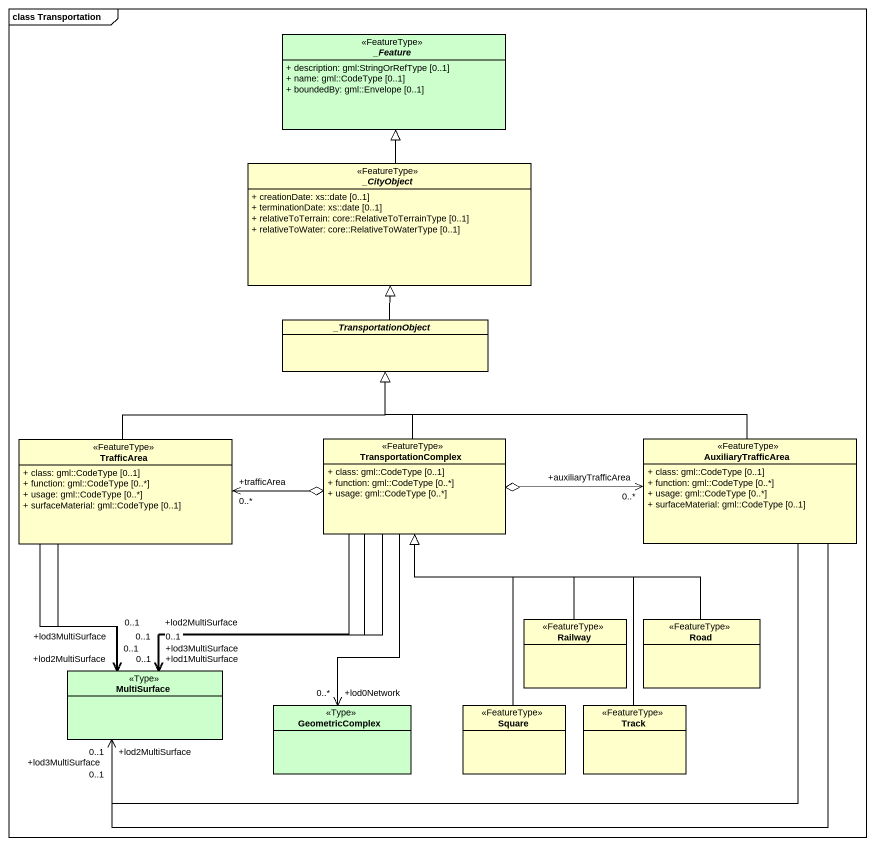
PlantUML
@startuml
mainframe class Transportation
hide circle
hide empty members
skinparam classAttributeIconSize 0
abstract class "_Feature" as Feature <<FeatureType>> #CCFFCC {
  + description: gml:StringOrRefType [0..1]
  + name: gml::CodeType [0..1]
  + boundedBy: gml::Envelope [0..1]
}
abstract class "_CityObject" as CityObject <<FeatureType>> #FFFFCC {
  + creationDate: xs::date [0..1]
  + terminationDate: xs::date [0..1]
  + relativeToTerrain: core::RelativeToTerrainType [0..1]
  + relativeToWater: core::RelativeToWaterType [0..1]
}
abstract class "_TransportationObject" as TransportationObject #FFFFCC
class TrafficArea <<FeatureType>> #FFFFCC {
  + class: gml::CodeType [0..1]
  + function: gml::CodeType [0..*]
  + usage: gml::CodeType [0..*]
  + surfaceMaterial: gml::CodeType [0..1]
}
class TransportationComplex <<FeatureType>> #FFFFCC {
  + class: gml::CodeType [0..1]
  + function: gml::CodeType [0..*]
  + usage: gml::CodeType [0..*]
}
class AuxiliaryTrafficArea <<FeatureType>> #FFFFCC {
  + class: gml::CodeType [0..1]
  + function: gml::CodeType [0..*]
  + usage: gml::CodeType [0..*]
  + surfaceMaterial: gml::CodeType [0..1]
}
class Railway <<FeatureType>> #FFFFCC
class Road <<FeatureType>> #FFFFCC
class MultiSurface <<Type>> #CCFFCC
class GeometricComplex <<Type>> #CCFFCC
class Square <<FeatureType>> #FFFFCC
class Track <<FeatureType>> #FFFFCC
CityObject -up-|> Feature
TransportationObject -up-|> CityObject
TrafficArea -right-|> TransportationObject
TrafficArea "+trafficArea\n0..*" <-right-o TransportationComplex
TransportationComplex -up-|> TransportationObject
AuxiliaryTrafficArea -left-|> TransportationObject
AuxiliaryTrafficArea "+auxiliaryTrafficArea\n0..*" <-left-o TransportationComplex
Railway -up-|> TransportationComplex
Road -left-|> TransportationComplex
MultiSurface "+lod2MultiSurface\n0..1" <-up- TrafficArea
MultiSurface "+lod3MultiSurface\n0..1" <-up- TrafficArea
MultiSurface "+lod1MultiSurface\n0..1" <-up- TransportationComplex
MultiSurface "+lod2MultiSurface\n0..1" <-up- TransportationComplex
MultiSurface "+lod3MultiSurface\n0..1" <-up- TransportationComplex
MultiSurface "+lod2MultiSurface\n0..1" <-right- AuxiliaryTrafficArea
MultiSurface "+lod3MultiSurface\n0..1" <-right- AuxiliaryTrafficArea
GeometricComplex "+lod0Network\n0..*" <-up- TransportationComplex
Square -up-|> TransportationComplex
Track -up-|> TransportationComplex
@enduml
